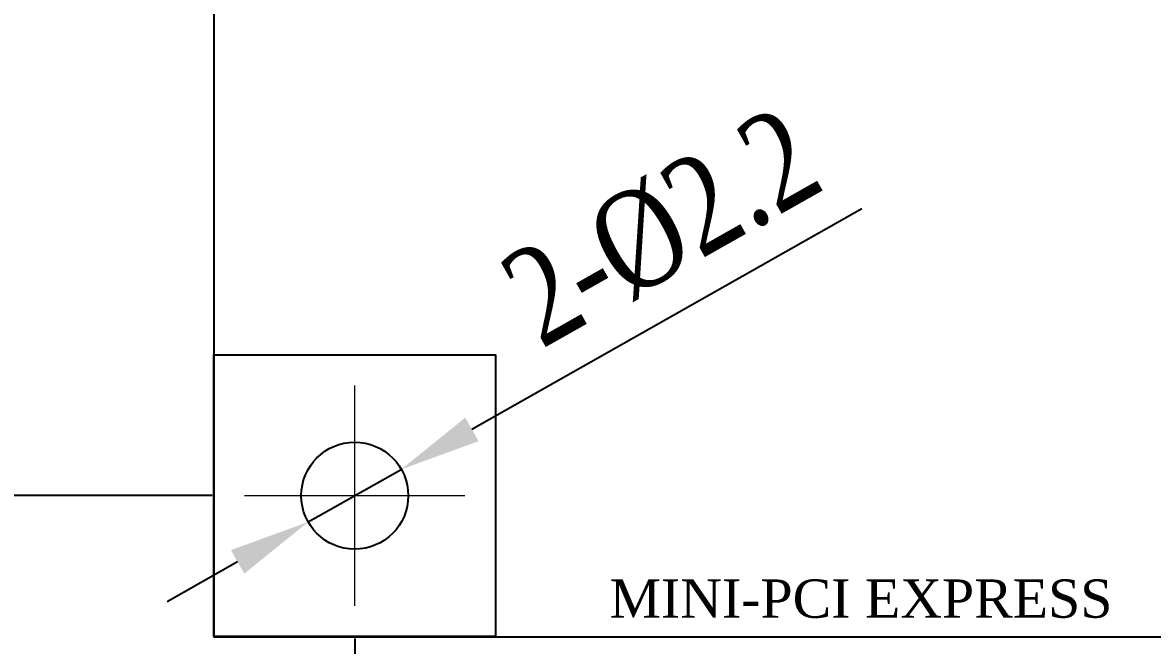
# Model space of a CAD drawing. Header units: millimetres. Extents: x 861 to 1253, y -31 to 249.
# Drawn here: x 1101.01 to 1135.86, y 120.16 to 139.36 of the extents above; entities that cross this region are included whole.
import ezdxf
from ezdxf.enums import TextEntityAlignment as Align

# ---------------------------------------------------------------- set-up
doc = ezdxf.new("R2010")
doc.units = ezdxf.units.MM
doc.header["$LTSCALE"] = 32.67
doc.header["$PDMODE"] = 3
doc.header["$PDSIZE"] = 0.3125
doc.linetypes.add('CENTER', pattern=[0.6, 0.375, -0.075, 0.075, -0.075])
doc.layers.get('0').update_dxf_attribs({"linetype": 'CONTINUOUS'})
doc.layers.get('Defpoints').update_dxf_attribs({"linetype": 'CONTINUOUS'})
doc.layers.add('中心線2', color=1, linetype='CENTER', lineweight=15)
doc.layers.add('尺寸標柱線', color=3, linetype='CONTINUOUS', lineweight=15)
doc.styles.get("Standard").update_dxf_attribs({"font": 'times.ttf', "width": 0.8})
doc.dimstyles.new('ISO-25(2)', dxfattribs={"dimtxt": 3, "dimasz": 2.5, "dimexe": 1, "dimexo": 1, "dimgap": 1, "dimtad": 1, "dimlfac": 0.666667, "dimdsep": 46, "dimtxsty": 'Standard', "dimcen": 2.5, "dimclrd": 3, "dimclre": 3, "dimclrt": 2, "dimadec": 0, "dimazin": 2, "dimtfac": 1, "dimtmove": 0, "dimatfit": 3, "dimfxl": 0, "dimarcsym": 0})

# ---------------------------------------------------------------- blocks, each defined once
blk = doc.blocks.new('*D274')
at = {"layer": 'Defpoints', "color": 0}
for p in [(1069.251, 124.776), (1107.852, 124.776), (1229.356, 94.342)]:
    blk.add_point(p, dxfattribs=at)
at = {"layer": '尺寸標柱線', "color": 3, "lineweight": -2}
blk.add_line((1106.852, 124.776), (1060.506, 124.776), dxfattribs=at)
at = {"layer": '尺寸標柱線', "color": 2, "insert": (1064.379, 127.306), "char_height": 3, "attachment_point": 5}
blk.add_mtext('20.29', dxfattribs=at)
blk = doc.blocks.new('*D275')
at = {"layer": 'Defpoints', "color": 0}
for p in [(1069.695, 161.076), (1107.852, 161.076), (1229.356, 94.342)]:
    blk.add_point(p, dxfattribs=at)
at = {"layer": '尺寸標柱線', "color": 3, "lineweight": -2}
blk.add_line((1106.852, 161.076), (1060.929, 161.076), dxfattribs=at)
at = {"layer": '尺寸標柱線', "color": 2, "insert": (1064.812, 163.606), "char_height": 3, "attachment_point": 5}
blk.add_mtext('44.49', dxfattribs=at)
blk = doc.blocks.new('*D276')
at = {"layer": 'Defpoints', "color": 0}
for p in [(1067.625, 170.542), (1090.701, 170.542), (1229.356, 94.342)]:
    blk.add_point(p, dxfattribs=at)
at = {"layer": '尺寸標柱線', "color": 3, "lineweight": -2}
blk.add_line((1089.701, 170.542), (1060.797, 170.542), dxfattribs=at)
at = {"layer": '尺寸標柱線', "color": 2, "insert": (1063.711, 173.072), "char_height": 3, "attachment_point": 5}
blk.add_mtext('50.8', dxfattribs=at)
blk = doc.blocks.new('*D277')
at = {"layer": 'Defpoints', "color": 0}
for p in [(1094.101, 182.289), (1094.101, 173.942), (1229.356, 94.342)]:
    blk.add_point(p, dxfattribs=at)
at = {"layer": '尺寸標柱線', "color": 3, "lineweight": -2}
blk.add_line((1094.101, 174.942), (1094.101, 190.965), dxfattribs=at)
at = {"layer": '尺寸標柱線', "color": 2, "insert": (1091.571, 187.127), "char_height": 3, "attachment_point": 5, "rotation": 90}
blk.add_mtext('90.17', dxfattribs=at)
blk = doc.blocks.new('*D278')
at = {"layer": 'Defpoints', "color": 0}
for p in [(1111.252, 182.109), (1111.252, 164.476), (1229.356, 94.342)]:
    blk.add_point(p, dxfattribs=at)
at = {"layer": '尺寸標柱線', "color": 3, "lineweight": -2}
blk.add_line((1111.252, 165.476), (1111.252, 190.828), dxfattribs=at)
at = {"layer": '尺寸標柱線', "color": 2, "insert": (1108.722, 186.968), "char_height": 3, "attachment_point": 5, "rotation": 90}
blk.add_mtext('78.74', dxfattribs=at)
blk = doc.blocks.new('*D279')
at = {"layer": 'Defpoints', "color": 0}
for p in [(1130.296, 182.168), (1130.296, 151.082), (1229.356, 94.342)]:
    blk.add_point(p, dxfattribs=at)
at = {"layer": '尺寸標柱線', "color": 3, "lineweight": -2}
blk.add_line((1130.296, 152.082), (1130.296, 190.866), dxfattribs=at)
at = {"layer": '尺寸標柱線', "color": 2, "insert": (1127.766, 187.017), "char_height": 3, "attachment_point": 5, "rotation": 90}
blk.add_mtext('66.04', dxfattribs=at)
blk = doc.blocks.new('*D280')
at = {"layer": 'Defpoints', "color": 0}
for p in [(1069.674, 147.682), (1126.896, 147.682), (1229.356, 94.342)]:
    blk.add_point(p, dxfattribs=at)
at = {"layer": '尺寸標柱線', "color": 3, "lineweight": -2}
blk.add_line((1125.896, 147.682), (1060.981, 147.682), dxfattribs=at)
at = {"layer": '尺寸標柱線', "color": 2, "insert": (1064.828, 150.212), "char_height": 3, "attachment_point": 5}
blk.add_mtext('35.56', dxfattribs=at)
blk = doc.blocks.new('*D281')
at = {"layer": 'Defpoints', "color": 0}
for p in [(1111.252, 121.376), (1229.356, 94.342), (1111.252, 79.742)]:
    blk.add_point(p, dxfattribs=at)
at = {"layer": '尺寸標柱線', "color": 3, "lineweight": -2}
blk.add_line((1111.252, 120.376), (1111.252, 71.023), dxfattribs=at)
at = {"layer": '尺寸標柱線', "color": 2, "insert": (1108.722, 74.883), "char_height": 3, "attachment_point": 5, "rotation": 90}
blk.add_mtext('78.74', dxfattribs=at)
blk = doc.blocks.new('*D389')
at = {"layer": 'Defpoints', "color": 0}
for p in [(1112.688, 125.587), (1109.815, 123.964)]:
    blk.add_point(p, dxfattribs=at)
at = {"layer": '尺寸標柱線', "color": 3, "linetype": 'ByBlock', "lineweight": -2}
for p, q in [((1126.896, 133.615), (1114.865, 126.817)), ((1109.815, 123.964), (1112.688, 125.587)), ((1107.639, 122.734), (1105.462, 121.504))]:
    blk.add_line(p, q, dxfattribs=at)
at = {"layer": '尺寸標柱線', "color": 3}
for points in [[(1114.66, 127.18), (1115.07, 126.455), (1112.688, 125.587)], [(1107.434, 123.097), (1107.844, 122.372), (1109.815, 123.964)]]:
    blk.add_solid(points, dxfattribs=at)
at = {"layer": '尺寸標柱線', "color": 2, "insert": (1120.724, 133.034), "char_height": 3, "attachment_point": 5, "rotation": 29.4676}
blk.add_mtext('2-%%c2.2', dxfattribs=at)

msp = doc.modelspace()

# ---------------------------------------------------------------- linework, layer by layer
msp.add_lwpolyline([(1190.977, 120.426), (1190.977, 165.426), (1106.902, 165.426), (1106.902, 120.426), (1175.677, 120.426)])
msp.add_lwpolyline([(1115.595, 120.432), (1106.909, 120.432), (1106.909, 129.119), (1115.595, 129.119)], close=True)
at = {"color": 7, "linetype": 'Continuous'}
msp.add_circle((1111.252, 124.776), 1.65, dxfattribs=at)
at = {"layer": '中心線2'}
for p, q in [((1111.252, 121.376), (1111.252, 128.176)), ((1107.852, 124.776), (1114.652, 124.776))]:
    msp.add_line(p, q, dxfattribs=at)

# ---------------------------------------------------------------- texts
msp.add_text('MINI-PCI EXPRESS', height=1.1811).set_placement((1126.867, 121.012), align=Align.CENTER)
msp.add_text('MINI-PCI EXPRESS', height=1.1811).set_placement((1126.867, 121.012), align=Align.CENTER)

# ---------------------------------------------------------------- dimensions: what is measured, and where the dimension line sits
at = {"layer": '尺寸標柱線'}
for feature_location, offset, dtype, picture, middle in [((1094.101, 173.942), (0, 8.348), 1, '*D277', (1091.571, 187.127)), ((1111.252, 164.476), (0, 17.633), 1, '*D278', (1108.722, 186.968)), ((1130.296, 151.082), (0, 31.086), 1, '*D279', (1127.766, 187.017)), ((1090.701, 170.542), (-23.076, 0), 0, '*D276', (1063.711, 173.072)), ((1107.852, 161.076), (-38.157, 0), 0, '*D275', (1064.812, 163.606)), ((1126.896, 147.682), (-57.222, 0), 0, '*D280', (1064.828, 150.212)), ((1107.852, 124.776), (-38.601, 0), 0, '*D274', (1064.379, 127.306)), ((1111.252, 121.376), (0, -41.633), 1, '*D281', (1108.722, 74.883))]:
    dim = msp.add_ordinate_dim(feature_location=feature_location, offset=offset, dtype=dtype, origin=(1229.356, 94.342), dimstyle='ISO-25(2)', dxfattribs=at)
    dim.commit()
    dim.dimension.update_dxf_attribs({"geometry": picture, "text_midpoint": middle})
dim = msp.add_diameter_dim_2p(p1=(1109.815, 123.964), p2=(1112.688, 125.587), dimstyle='ISO-25(2)', override={"dimpost": '2-%%c<>', "dimarcsym": 1}, dxfattribs=at)
dim.commit()
dim.dimension.update_dxf_attribs({"geometry": '*D389', "text_midpoint": (1120.724, 133.034)})

doc.saveas('drawing.dxf')
